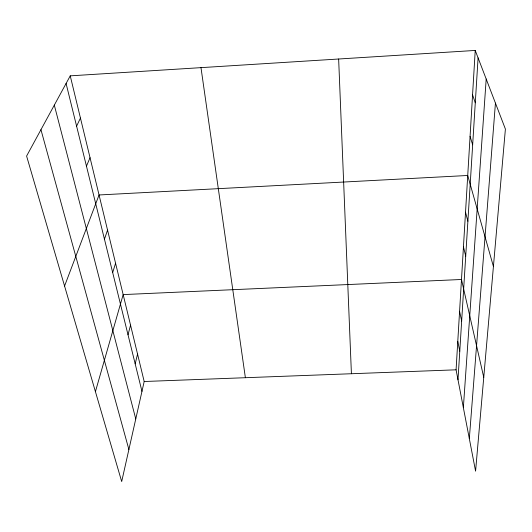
<?xml version="1.0" encoding="UTF-8"?>
<svg xmlns="http://www.w3.org/2000/svg" width="532" height="532" viewBox="0 0 532 532"><rect width="100%" height="100%" fill="white"/><g stroke="black" fill="none" stroke-linecap="round" stroke-linejoin="round"><path stroke-width="0.8" d="M475.229 50.44L505.4 129.063L475.581 471.146L456.077 369.813L475.229 50.44L70.237 75.85L26.6 156.056L121.688 481.56L144.185 381.504L70.237 75.85M457.992 379.775L478.088 57.882M463.359 407.658L486.195 79.022M469.324 438.634L495.438 103.102M135.181 363.841L137.549 354.079M128.019 334.788L130.553 325.145M95.421 391.645L123.158 294.595L461.49 279.486L483.754 377.348M112.678 272.537L115.577 263.247M104.452 239.154L107.55 230.097M64.572 286.036L99.052 194.971L467.728 175.48L493.417 266.505M86.463 166.164L90.034 157.698M76.601 126.15L80.452 118.064M144.185 381.504L456.077 369.813M472.569 94.836L475.282 102.789M470.075 136.431L472.662 144.817M40.951 129.675L128.89 449.527M465.527 212.208L467.887 221.259M54.311 105.117L135.766 418.95M66.081 83.477L141.964 391.372M463.452 246.821L465.713 256.125M459.582 311.287L461.663 320.989M457.779 341.344L459.774 351.193M200.983 67.644L245.385 377.713M338.645 59.012L351.413 373.737"/></g></svg>
